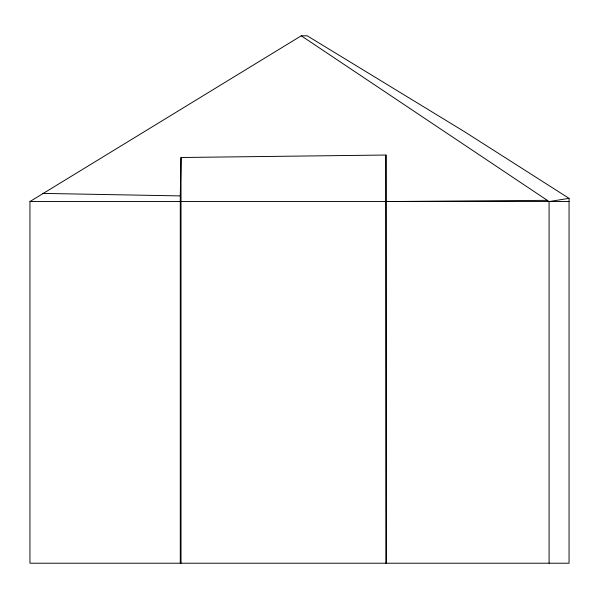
<?xml version="1.0" encoding="UTF-8"?>
<svg xmlns="http://www.w3.org/2000/svg" width="599" height="599" viewBox="0 0 599 599"><rect width="100%" height="100%" fill="white"/><g stroke="black" fill="none" stroke-linecap="round" stroke-linejoin="round"><path stroke-width="0.9" d="M180.277 563.21L180.277 195.903L181.025 157.507L385.966 155.036L386.333 563.21M29.95 201.549L301.26 35.79L307.182 35.79L464.232 131.533L569.05 198.351L569.05 563.21L29.95 563.21L29.95 201.549L569.05 201.549M301.26 35.79L549.088 201.549L569.05 198.351M386.333 201.549L547.179 200.343M42.716 193.395L180.277 195.903M549.088 201.549L549.088 563.21M385.966 155.036L385.966 563.21M181.025 157.507L181.025 563.21"/></g></svg>
